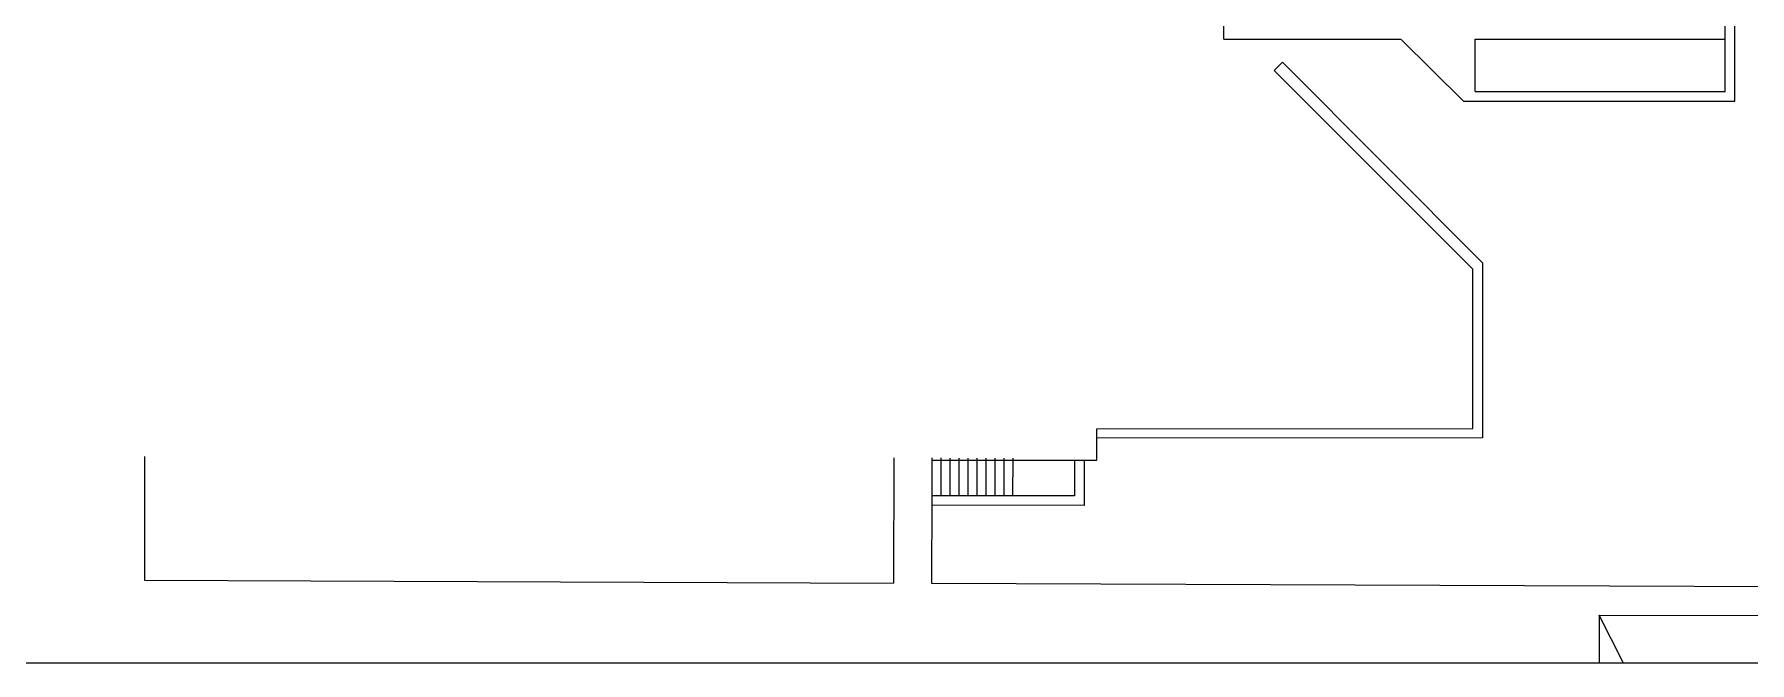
# Model space of a CAD drawing. Header units: inches. Extents: x -3386 to 4701, y -741 to 3764.
# Drawn here: x -1949 to 214, y -735 to 58 of the extents above; entities that cross this region are included whole.
import ezdxf

# ---------------------------------------------------------------- set-up
doc = ezdxf.new("R2010")
doc.units = ezdxf.units.IN
doc.header["$LTSCALE"] = 96
doc.header["$MEASUREMENT"] = 0
doc.layers.add('A-SITE', color=8, linetype='CONTINUOUS')

msp = doc.modelspace()

# ---------------------------------------------------------------- linework, layer by layer
at = {"layer": 'A-SITE'}
for p, q in [((195, -26.3), (194.7, 195.9)), ((-449.3, 52), (-449.4, 193.7)), ((183, -14.3), (182.7, 183.9)), ((-449.2, 52), (-225.9, 52)), ((-225.9, 52), (-147.2, -26.3)), ((-132.5, 52), (182.9, 52)), ((-132.5, -14.3), (-132.5, 52)), ((-132.5, -14.3), (183, -14.3)), ((-147.2, -26.3), (195, -26.3)), ((-1809.7, -474.9), (-1809.9, -631.1)), ((-865.3, -476.7), (-865.5, -634.8)), ((-817.3, -476.8), (-817.4, -524.5)), ((-805.9, -476.8), (-806, -524.5)), ((-794.6, -476.9), (-794.7, -524.5)), ((-783.3, -476.9), (-783.4, -524.5)), ((-771.9, -476.9), (-772, -524.5)), ((-760.6, -476.9), (-760.7, -524.5)), ((-749.3, -476.9), (-749.4, -524.6)), ((-737.9, -476.9), (-738, -524.6)), ((-726.6, -477), (-726.7, -524.6)), ((-715.3, -477), (-715.4, -524.6)), ((-637.3, -479.7), (-637.3, -524.7)), ((-625.3, -479.7), (-625.3, -536.8)), ((-817.4, -524.5), (-817.5, -635)), ((-637.3, -524.7), (-817.4, -524.5)), ((-625.3, -536.8), (-817.4, -536.5)), ((-1809.9, -631.1), (-865.5, -634.8)), ((-817.5, -634.8), (250.4, -639.2)), ((24.2, -675), (24.2, -735)), ((24.2, -675), (354.2, -675.7)), ((54.2, -735), (24.2, -675)), ((-3386.3, -735.2), (250.2, -735.2))]:
    msp.add_line(p, q, dxfattribs=at)
for points in [[(-609.1, -439.8), (-135.1, -439.5), (-135.1, -238.5), (-385.9, 12.3), (-375.2, 23), (-123.1, -230.5), (-123.1, -451.5), (-609.1, -451.8)], [(-817.3, -479.7), (-609.1, -479.7), (-609.1, -439.8)]]:
    msp.add_lwpolyline(points, dxfattribs=at)

doc.saveas('drawing.dxf')
